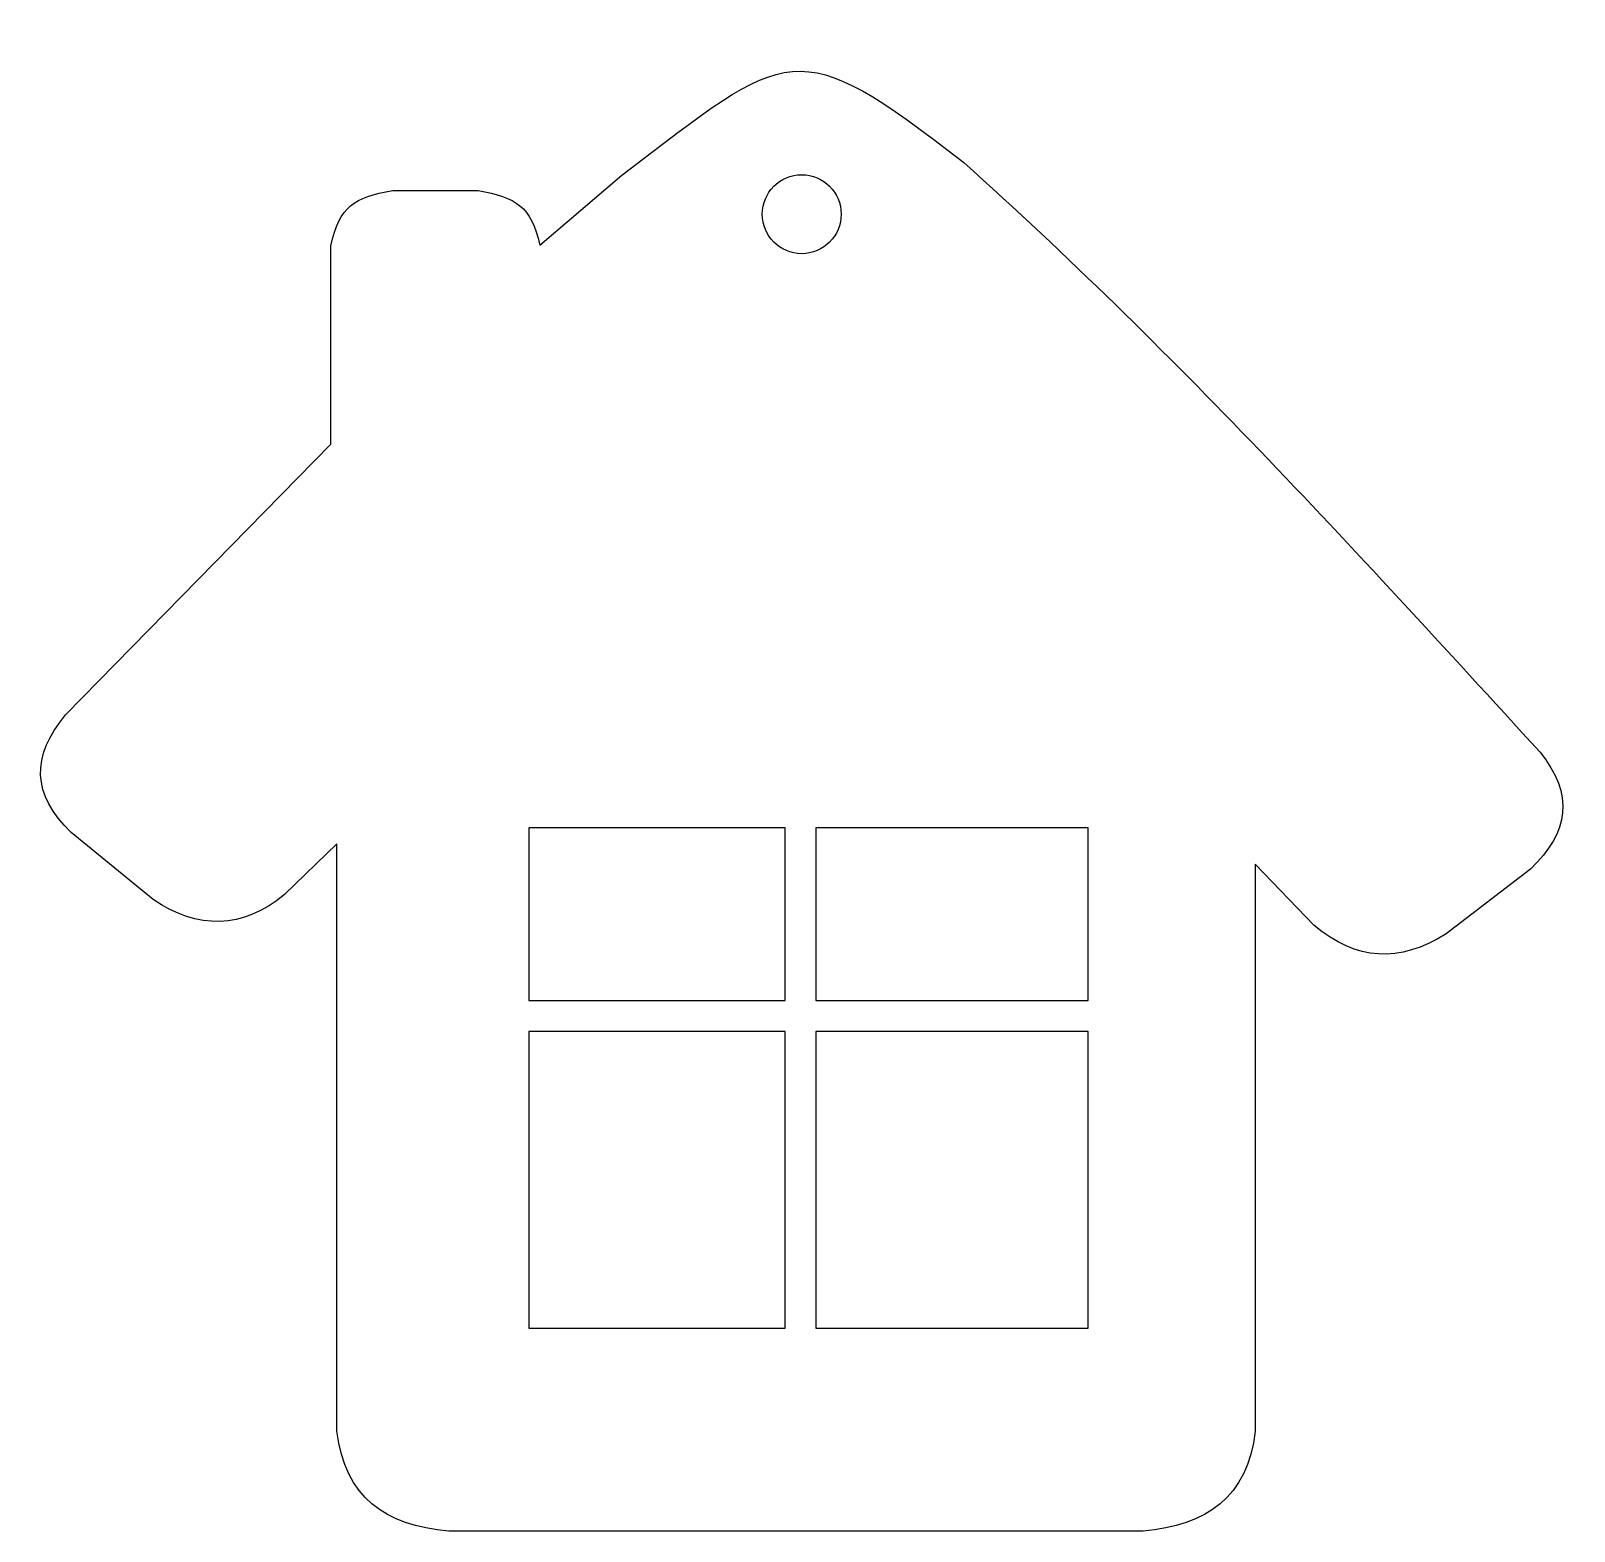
# Model space of a CAD drawing. Header units: centimetres. Extents: x -1 to 124, y -94 to 8.
# Drawn here: x 49.79 to 60.36, y -2.3 to 7.97 of the extents above; entities that cross this region are included whole.
import ezdxf

# ---------------------------------------------------------------- set-up
doc = ezdxf.new("R2010")
doc.units = ezdxf.units.CM
doc.header["$MEASUREMENT"] = 0
doc.layers.add('layer 1', color=7, linetype='Continuous')

msp = doc.modelspace()

# ---------------------------------------------------------------- linework, layer by layer
at = {"layer": 'layer 1', "color": 250}
for points, knots in [([(51.88304, 2.40291), (51.88304, 2.40291), (51.88304, -1.61959), (51.88304, -1.61959), (51.88304, -1.61959), (51.94247, -2.07285), (52.21069, -2.26509), (52.65128, -2.30398), (52.65128, -2.30398), (52.65128, -2.30398), (57.40575, -2.30398), (57.40575, -2.30398), (57.40575, -2.30398), (57.84047, -2.26503), (58.12202, -2.0725), (58.17398, -1.61959), (58.17398, -1.61959), (58.17398, -1.61959), (58.17398, 2.26466), (58.17398, 2.26466), (58.17398, 2.26466), (58.17398, 2.26466), (58.57737, 1.84542), (58.57737, 1.84542), (58.57737, 1.84542), (58.87079, 1.60089), (59.15855, 1.58718), (59.48157, 1.7865), (59.48157, 1.7865), (59.48157, 1.7865), (60.05946, 2.23067), (60.05946, 2.23067), (60.05946, 2.23067), (60.32514, 2.48273), (60.35886, 2.74259), (60.12518, 3.0329), (60.12518, 3.0329), (58.82974, 4.44637), (57.6096, 5.78849), (56.17747, 7.07126), (56.17747, 7.07126), (55.01723, 7.97278), (54.98938, 7.85885), (53.83649, 6.98514), (53.83649, 6.98514), (53.83649, 6.98514), (53.27448, 6.50471), (53.27448, 6.50471), (53.27448, 6.50471), (53.21263, 6.77271), (53.11447, 6.831), (52.85071, 6.87863), (52.85071, 6.87863), (52.85071, 6.87863), (52.2683, 6.87863), (52.2683, 6.87863), (52.2683, 6.87863), (51.99724, 6.83101), (51.90546, 6.77408), (51.84225, 6.50017), (51.84225, 6.50017), (51.84225, 6.50017), (51.84225, 5.14273), (51.84225, 5.14273), (51.84225, 5.14273), (51.84225, 5.14273), (50.02476, 3.28672), (50.02476, 3.28672), (50.02476, 3.28672), (49.78797, 3.00117), (49.79548, 2.74315), (50.06329, 2.48222), (50.06329, 2.48222), (50.06329, 2.48222), (50.6253, 2.02218), (50.6253, 2.02218), (50.6253, 2.02218), (50.93136, 1.81592), (51.23722, 1.81755), (51.52498, 2.05618), (51.52498, 2.05618), (51.52498, 2.05618), (51.88304, 2.40291), (51.88304, 2.40291)], [0, 0, 0, 0, 0.04545455, 0.04545455, 0.04545455, 0.04545455, 0.09090909, 0.09090909, 0.09090909, 0.09090909, 0.13636364, 0.13636364, 0.13636364, 0.13636364, 0.18181818, 0.18181818, 0.18181818, 0.18181818, 0.22727273, 0.22727273, 0.22727273, 0.22727273, 0.27272727, 0.27272727, 0.27272727, 0.27272727, 0.31818182, 0.31818182, 0.31818182, 0.31818182, 0.36363636, 0.36363636, 0.36363636, 0.36363636, 0.40909091, 0.40909091, 0.40909091, 0.40909091, 0.45454545, 0.45454545, 0.45454545, 0.45454545, 0.5, 0.5, 0.5, 0.5, 0.54545455, 0.54545455, 0.54545455, 0.54545455, 0.59090909, 0.59090909, 0.59090909, 0.59090909, 0.63636364, 0.63636364, 0.63636364, 0.63636364, 0.68181818, 0.68181818, 0.68181818, 0.68181818, 0.72727273, 0.72727273, 0.72727273, 0.72727273, 0.77272727, 0.77272727, 0.77272727, 0.77272727, 0.81818182, 0.81818182, 0.81818182, 0.81818182, 0.86363636, 0.86363636, 0.86363636, 0.86363636, 0.90909091, 0.90909091, 0.90909091, 0.90909091, 1, 1, 1, 1]), ([(55.06792, 6.44659), (55.21715, 6.44659), (55.33812, 6.56756), (55.33812, 6.71679), (55.33812, 6.71679), (55.33812, 6.86602), (55.21715, 6.987), (55.06792, 6.987), (55.06792, 6.987), (54.91869, 6.987), (54.79772, 6.86602), (54.79772, 6.71679), (54.79772, 6.71679), (54.79772, 6.56756), (54.91869, 6.44659), (55.06792, 6.44659)], [0, 0, 0, 0, 0.2, 0.2, 0.2, 0.2, 0.4, 0.4, 0.4, 0.4, 0.6, 0.6, 0.6, 0.6, 1, 1, 1, 1]), ([(53.19969, 1.331), (53.19969, 1.331), (53.19969, 2.51394), (53.19969, 2.51394), (53.19969, 2.51394), (53.19969, 2.51394), (54.95372, 2.51394), (54.95372, 2.51394), (54.95372, 2.51394), (54.95372, 2.51394), (54.95372, 1.331), (54.95372, 1.331), (54.95372, 1.331), (54.95372, 1.331), (53.19969, 1.331), (53.19969, 1.331)], [0, 0, 0, 0, 0.2, 0.2, 0.2, 0.2, 0.4, 0.4, 0.4, 0.4, 0.6, 0.6, 0.6, 0.6, 1, 1, 1, 1]), ([(55.16449, 1.331), (55.16449, 1.331), (55.16449, 2.51394), (55.16449, 2.51394), (55.16449, 2.51394), (55.16449, 2.51394), (57.02956, 2.51394), (57.02956, 2.51394), (57.02956, 2.51394), (57.02956, 2.51394), (57.02956, 1.331), (57.02956, 1.331), (57.02956, 1.331), (57.02956, 1.331), (55.16449, 1.331), (55.16449, 1.331)], [0, 0, 0, 0, 0.2, 0.2, 0.2, 0.2, 0.4, 0.4, 0.4, 0.4, 0.6, 0.6, 0.6, 0.6, 1, 1, 1, 1]), ([(53.19969, -0.91254), (53.19969, -0.91254), (53.19969, 1.11797), (53.19969, 1.11797), (53.19969, 1.11797), (53.19969, 1.11797), (54.95372, 1.11797), (54.95372, 1.11797), (54.95372, 1.11797), (54.95372, 1.11797), (54.95372, -0.91254), (54.95372, -0.91254), (54.95372, -0.91254), (54.95372, -0.91254), (53.19969, -0.91254), (53.19969, -0.91254)], [0, 0, 0, 0, 0.2, 0.2, 0.2, 0.2, 0.4, 0.4, 0.4, 0.4, 0.6, 0.6, 0.6, 0.6, 1, 1, 1, 1]), ([(55.16449, -0.91254), (55.16449, -0.91254), (55.16449, 1.11797), (55.16449, 1.11797), (55.16449, 1.11797), (55.16449, 1.11797), (57.02956, 1.11797), (57.02956, 1.11797), (57.02956, 1.11797), (57.02956, 1.11797), (57.02956, -0.91254), (57.02956, -0.91254), (57.02956, -0.91254), (57.02956, -0.91254), (55.16449, -0.91254), (55.16449, -0.91254)], [0, 0, 0, 0, 0.2, 0.2, 0.2, 0.2, 0.4, 0.4, 0.4, 0.4, 0.6, 0.6, 0.6, 0.6, 1, 1, 1, 1])]:
    msp.add_open_spline(points, degree=3, knots=knots, dxfattribs=at)

doc.saveas('drawing.dxf')
